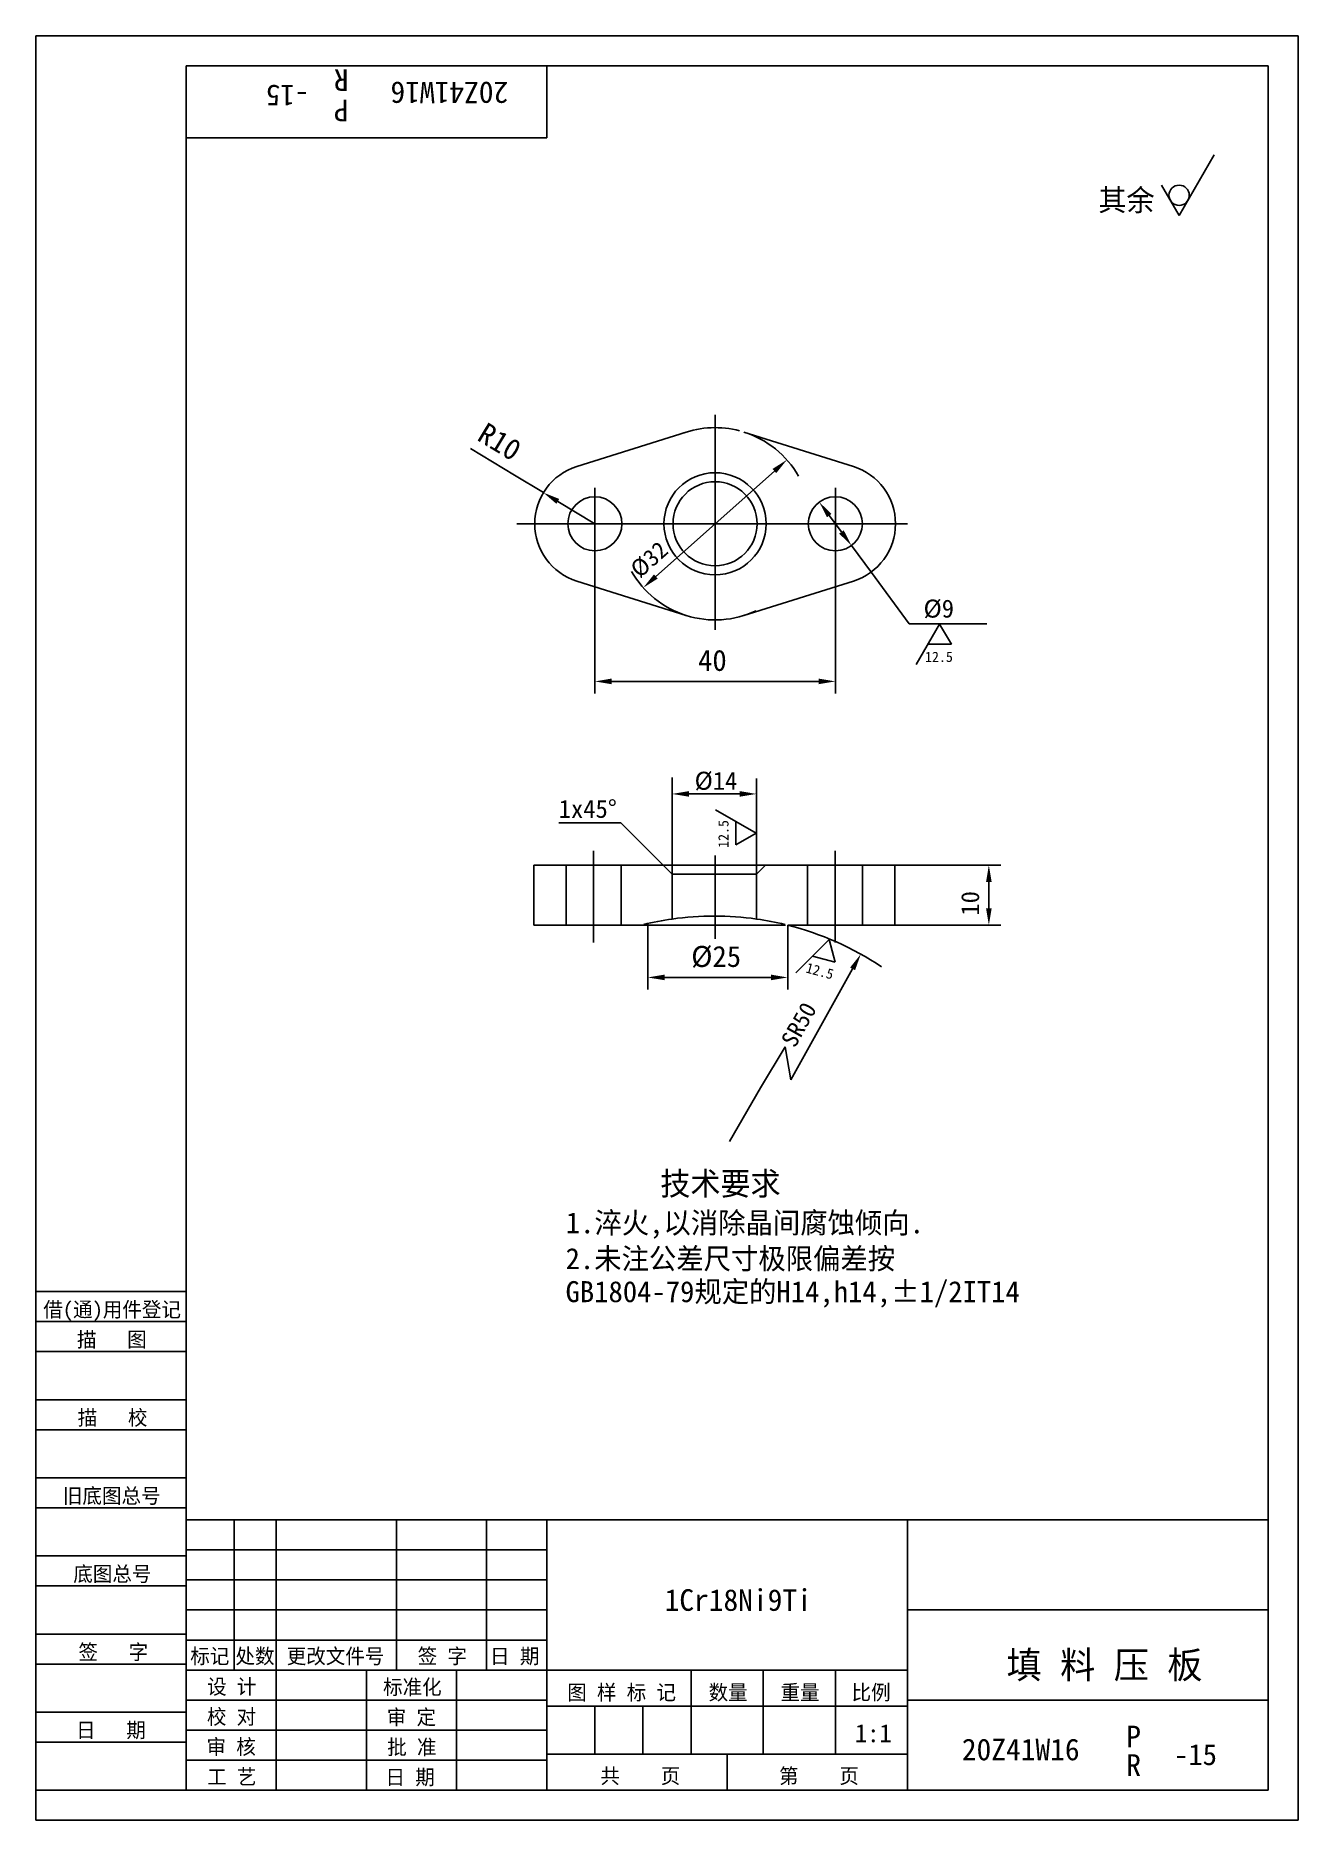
# Model space of a CAD drawing. Header units: metres. Extents: x 0 to 210, y 0 to 297.
import ezdxf

# ---------------------------------------------------------------- set-up
doc = ezdxf.new("R2010")
doc.units = ezdxf.units.M
for name, color, linetype in [('C', 6, 'Continuous'), ('D', 1, 'Continuous'), ('FL', 5, 'Continuous'), ('T', 7, 'Continuous'), ('TL', 4, 'Continuous')]:
    doc.layers.add(name, color=color, linetype=linetype)

# ---------------------------------------------------------------- blocks, each defined once
blk = doc.blocks.new('TUKUN4')
at = {"layer": 'FL'}
for p, q in [((0, 297), (0, 0)), ((210, 297), (0, 297)), ((210, 0), (210, 297)), ((0, 78), (25, 78)), ((0, 70), (25, 70)), ((0, 65), (25, 65)), ((0, 57), (25, 57)), ((0, 52), (25, 52)), ((33, 25), (33, 50)), ((40, 5), (40, 50)), ((60, 25), (60, 50)), ((75, 25), (75, 50)), ((25, 45), (85, 45)), ((0, 44), (25, 44)), ((0, 39), (25, 39)), ((25, 40), (85, 40)), ((25, 35), (85, 35)), ((0, 31), (25, 31)), ((25, 30), (85, 30)), ((0, 26), (25, 26)), ((70, 5), (70, 25)), ((0, 18), (25, 18)), ((25, 20), (85, 20)), ((25, 15), (85, 15)), ((0, 13), (25, 13)), ((25, 10), (85, 10)), ((0, 0), (210, 0))]:
    blk.add_line(p, q, dxfattribs=at)
at = {"layer": 'TL'}
for p, q in [((25, 5), (25, 292)), ((205, 292), (25, 292)), ((85, 292), (85, 280)), ((205, 5), (205, 292)), ((85, 280), (25, 280)), ((0, 88), (25, 88)), ((0, 83), (25, 83)), ((205, 50), (25, 50)), ((85, 5), (85, 50)), ((145, 5), (145, 50)), ((205, 35), (145, 35)), ((145, 25), (25, 25)), ((55, 5), (55, 25)), ((109, 11), (109, 25)), ((121, 11), (121, 25)), ((133, 11), (133, 25)), ((85, 19), (145, 19)), ((93, 11), (93, 19)), ((101, 11), (101, 19)), ((205, 20), (145, 20)), ((145, 11), (85, 11)), ((115, 5), (115, 11)), ((0, 5), (205, 5))]:
    blk.add_line(p, q, dxfattribs=at)
at = {"layer": 'T'}
for s, p in [('借(通)用件登记', (1.26, 83.76)), ('描   图', (6.86, 78.76)), ('描   校', (6.98, 65.76)), ('旧底图总号', (4.52, 52.76)), ('底图总号', (6.25, 39.76)), ('签   字', (7.1, 26.76)), ('标记', (25.71, 26.07)), ('处数', (33.22, 26.07)), ('更改文件号', (41.75, 26.07)), ('签 字', (63.53, 26.07)), ('日 期', (75.57, 26.07)), ('设 计', (28.5, 20.99)), ('标准化', (57.77, 20.93)), ('图 样 标 记', (88.4, 20.04)), ('数量', (111.92, 20.04)), ('重量', (123.88, 20.04)), ('比例', (135.7, 20.04)), ('校 对', (28.48, 15.99)), ('审 定', (58.39, 15.93)), ('日   期', (6.72, 13.76)), ('审 核', (28.41, 10.99)), ('批 准', (58.46, 10.93)), ('共    页', (93.91, 6.13)), ('第    页', (123.62, 6.13)), ('工 艺', (28.52, 5.99)), ('日 期', (58.18, 5.93))]:
    blk.add_text(s, height=2.5, dxfattribs=at).set_placement(p)

msp = doc.modelspace()

# ---------------------------------------------------------------- linework, layer by layer
at = {"layer": 'C'}
for p, q in [((113, 233.88), (113, 198.1)), ((93, 221.77), (93, 208.77)), ((133, 221.77), (133, 208.77)), ((80, 215.77), (145, 215.77)), ((92.78, 161.37), (92.78, 146.1)), ((113, 160.56), (113, 146.7)), ((132.95, 161.37), (132.95, 146.1))]:
    msp.add_line(p, q, dxfattribs=at)
at = {"layer": 'D'}
for p, q in [((196.03, 277.2), (190.18, 267.06)), ((190.18, 267.06), (187.25, 272.13)), ((79.65, 223.85), (72.3, 228.29)), ((84.44, 220.95), (79.65, 223.85)), ((103.14, 207), (122.86, 224.55)), ((86.84, 219.5), (93, 215.77)), ((134.01, 214.41), (131.99, 217.14)), ((135.68, 212.16), (139.01, 207.65)), ((93, 208.77), (93, 187.54)), ((133, 208.77), (133, 187.54)), ((139.01, 207.65), (145.3, 199.14)), ((145.3, 199.14), (158.22, 199.14)), ((146.44, 192.33), (150.35, 199.09)), ((150.35, 199.09), (152.3, 195.71)), ((152.3, 195.71), (148.4, 195.71)), ((95.8, 189.54), (130.2, 189.54)), ((105.85, 166.86), (105.85, 173.54)), ((119.88, 166.86), (119.88, 173.37)), ((108.65, 170.81), (117.08, 170.81)), ((105.85, 157.47), (105.85, 166.86)), ((113.08, 168.17), (119.84, 164.27)), ((119.88, 157.47), (119.88, 166.86)), ((97.33, 165.99), (87.01, 165.99)), ((104.4, 158.92), (97.33, 165.99)), ((116.46, 162.32), (116.46, 166.22)), ((119.84, 164.27), (116.46, 162.32)), ((142.87, 158.97), (160.53, 158.97)), ((158.53, 156.17), (158.53, 151.77)), ((101.8, 149.25), (101.8, 138.27)), ((125.09, 148.97), (125.09, 138.27)), ((142.87, 148.97), (160.53, 148.97)), ((126.43, 141.06), (131.95, 146.58)), ((131.95, 146.58), (132.96, 142.81)), ((132.96, 142.81), (129.19, 143.82)), ((104.6, 140.27), (122.29, 140.27)), ((135.87, 141.71), (125.57, 123.25)), ((124.64, 128.73), (120.54, 121.89)), ((125.57, 123.25), (124.64, 128.73)), ((120.54, 121.89), (115.38, 112.96))]:
    msp.add_line(p, q, dxfattribs=at)
msp.add_circle((190.18, 270.44), 1.69, dxfattribs=at)
for centre, radius, start, end in [((113, 215.77), 16, 29.69, 72.54), ((113, 215.77), 16, 209.69, 252.31), ((112.87, 100.49), 50, 56.21, 75.85)]:
    msp.add_arc(centre, radius, start, end, dxfattribs=at)
for points in [[(123.17, 224.21), (122.55, 224.9), (124.95, 226.42)], [(86.6, 219.1), (87.08, 219.9), (84.44, 220.95)], [(131.61, 216.86), (132.36, 217.42), (130.32, 219.39)], [(133.64, 214.13), (134.39, 214.69), (135.68, 212.16)], [(103.45, 206.65), (102.83, 207.34), (101.05, 205.13)], [(95.8, 190.01), (95.8, 189.07), (93, 189.54)], [(130.2, 190.01), (130.2, 189.07), (133, 189.54)], [(108.65, 171.28), (108.65, 170.35), (105.85, 170.81)], [(117.08, 171.28), (117.08, 170.35), (119.88, 170.81)], [(158.07, 156.17), (159, 156.17), (158.53, 158.97)], [(158.07, 151.77), (159, 151.77), (158.53, 148.97)], [(136.28, 141.48), (135.46, 141.93), (137.24, 144.15)], [(104.6, 140.74), (104.6, 139.81), (101.8, 140.27)], [(122.29, 140.74), (122.29, 139.81), (125.09, 140.27)]]:
    msp.add_solid(points, dxfattribs=at)
at = {"layer": 'TL'}
for p, q in [((108.2, 231.04), (90, 225.31)), ((117.8, 231.04), (136, 225.31)), ((90, 206.24), (108.2, 200.51)), ((117.8, 200.51), (136, 206.24)), ((88.21, 158.97), (82.87, 158.97)), ((82.87, 158.97), (82.87, 148.97)), ((88.21, 158.97), (88.21, 149.09)), ((92.87, 158.97), (88.21, 158.97)), ((97.33, 158.97), (92.87, 158.97)), ((104.37, 158.97), (97.33, 158.97)), ((97.35, 158.97), (97.35, 149.09)), ((104.35, 158.97), (105.85, 157.47)), ((112.87, 158.97), (104.37, 158.97)), ((105.85, 157.47), (112.87, 157.47)), ((105.85, 157.47), (105.85, 149.95)), ((112.87, 158.97), (121.37, 158.97)), ((119.88, 157.47), (112.87, 157.47)), ((121.38, 158.97), (119.88, 157.47)), ((119.88, 157.47), (119.88, 149.95)), ((121.37, 158.97), (128.4, 158.97)), ((128.38, 158.97), (128.38, 149.09)), ((128.4, 158.97), (132.87, 158.97)), ((132.87, 158.97), (137.52, 158.97)), ((137.52, 158.97), (137.52, 149.09)), ((137.52, 158.97), (142.87, 158.97)), ((142.87, 158.97), (142.87, 148.97)), ((82.87, 148.97), (88.21, 148.97)), ((88.21, 148.97), (92.87, 148.97)), ((92.87, 148.97), (97.33, 148.97)), ((97.33, 148.97), (101.16, 148.97)), ((101.16, 148.97), (105.56, 148.97)), ((105.56, 148.97), (112.87, 148.97)), ((124.72, 148.97), (112.87, 148.97)), ((128.4, 148.97), (125.09, 148.97)), ((132.87, 148.97), (128.4, 148.97)), ((137.52, 148.97), (132.87, 148.97)), ((142.87, 148.97), (137.52, 148.97))]:
    msp.add_line(p, q, dxfattribs=at)
for centre, radius in [((113, 215.77), 8.5), ((113, 215.77), 7), ((93, 215.77), 4.5), ((133, 215.77), 4.5)]:
    msp.add_circle(centre, radius, dxfattribs=at)
for centre, radius, start, end in [((113, 215.77), 16, 75.23, 109.59), ((93, 215.77), 10, 107.46, 252.54), ((133, 215.77), 10, 287.46, 72.54), ((113, 215.77), 16, 252.54, 295.21), ((112.87, 100.49), 50, 98.1, 103.57), ((112.87, 100.49), 50, 81.93, 98.07), ((112.87, 100.49), 50, 76.43, 81.85)]:
    msp.add_arc(centre, radius, start, end, dxfattribs=at)

# ---------------------------------------------------------------- block references
at = {"layer": 'D'}
msp.add_blockref('TUKUN4', (0, 0), dxfattribs=at)

# ---------------------------------------------------------------- texts
for s, height, rotation, p in [('R', 3.6, 180, (52.04, 291.39)), ('-15', 3.5, 180, (45.44, 288.8)), ('20Z41W16', 3.6, 180, (78.6, 289.32)), ('P', 3.6, 180, (52.04, 286.33)), ('R10', 3.5, 328.84, (73.21, 229.79)), ('%%c32', 2.8, 41.69, (100.46, 206.6)), ('12.5', 1.7, 90, (115.23, 161.84)), ('10', 3, 90, (156.92, 150.56)), ('12.5', 1.7, 345, (127.97, 141.12)), ('SR50', 2.8, 60.83, (126.28, 128.42))]:
    msp.add_text(s, height=height, rotation=rotation, dxfattribs=at).set_placement(p)
for s, height, p in [('其余', 3.6, (176.74, 267.84)), ('%%C9', 3, (147.67, 200.16)), ('40', 3.5, (110.17, 191.29)), ('12.5', 1.7, (147.92, 192.78)), ('%%c14', 3, (109.59, 171.51)), ('1x45%%d', 3, (86.99, 166.83)), ('%%C25', 3.5, (109.03, 142.02)), ('技术要求', 3.85, (103.88, 104.03)), ('1.淬火,以消除晶间腐蚀倾向.', 3.5, (88.17, 97.69)), ('2.未注公差尺寸极限偏差按', 3.5, (88.13, 91.73)), ('GB1804-79规定的H14,h14,%%P1/2IT14', 3.5, (88.13, 86.23)), ('1Cr18Ni9Ti', 3.6, (104.6, 34.86)), ('填 料 压 板', 4.5, (161.48, 23.61)), ('1:1', 3, (136.25, 12.99)), ('P', 3.6, (181.39, 12.16)), ('20Z41W16', 3.6, (154.04, 9.99)), ('-15', 3.5, (189.33, 9.19)), ('R', 3.6, (181.39, 7.4))]:
    msp.add_text(s, height=height, dxfattribs=at).set_placement(p)

doc.saveas('drawing.dxf')
